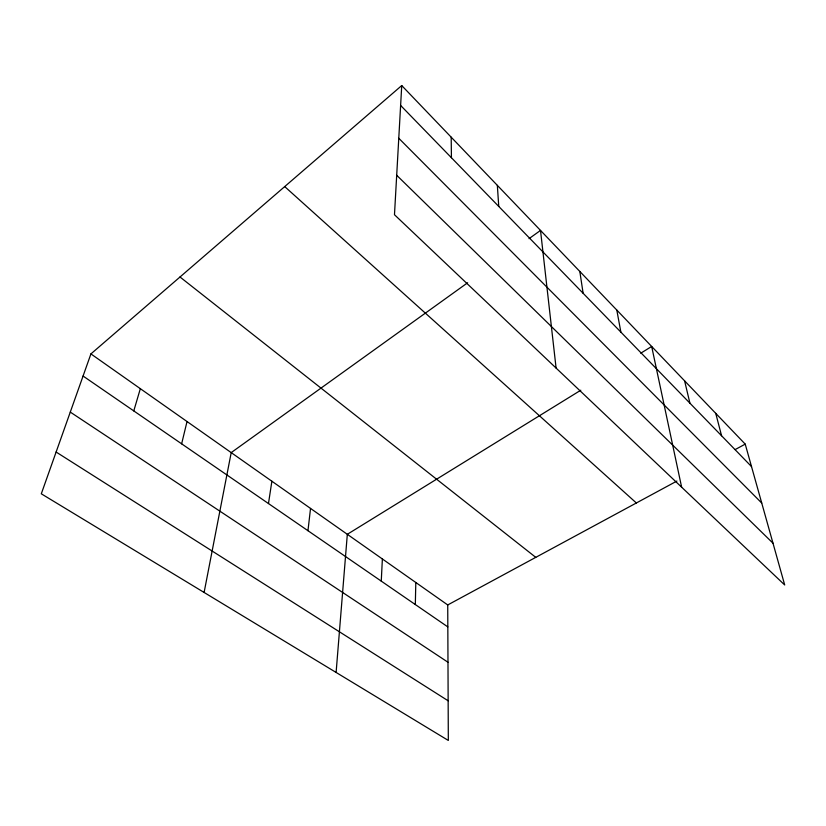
<?xml version="1.0" encoding="UTF-8"?>
<svg xmlns="http://www.w3.org/2000/svg" width="826" height="826" viewBox="0 0 826 826"><rect width="100%" height="100%" fill="white"/><g stroke="black" fill="none" stroke-linecap="round" stroke-linejoin="round"><path stroke-width="1.24" d="M415.323 604.549L415.808 582.485M381.261 581.122L382.376 558.965M401.735 85.553L394.477 214.729L784.7 584.973L745.228 444.13L401.735 85.553L90.922 353.91L41.3 493.803L448.322 740.447L447.733 604.952L90.922 353.91M336.11 672.447L347.323 534.298L580.802 390.213M307.964 530.715L310.535 508.424M268.471 503.55L271.878 481.217M204.105 592.459L231.208 452.607L467.65 282.76M181.637 443.83L187.027 421.528M133.781 410.914L140.337 388.674M529.032 238.662L540.514 230.423L556.094 368.076M640.769 353.198L651.673 346.466L681.636 487.195M447.733 604.952L676.907 481.062M735.161 449.571L745.228 444.13M56.116 452.029L448.157 700.789M70.282 412.091L447.981 662.245M83.075 376.036L447.826 626.903M179.996 276.999L535.775 557.354M284.712 186.593L636.361 502.982M396.697 175.267L772.991 543.198M398.772 138.262L761.737 503.034M400.62 105.439L751.526 466.587M715.739 413.341L721.573 435.767M684.599 380.838L689.917 403.191M616.805 310.07L620.873 332.124M579.821 271.455L583.125 293.271M497.345 185.354L498.749 206.438M451.192 137.178L451.43 157.725"/></g></svg>
